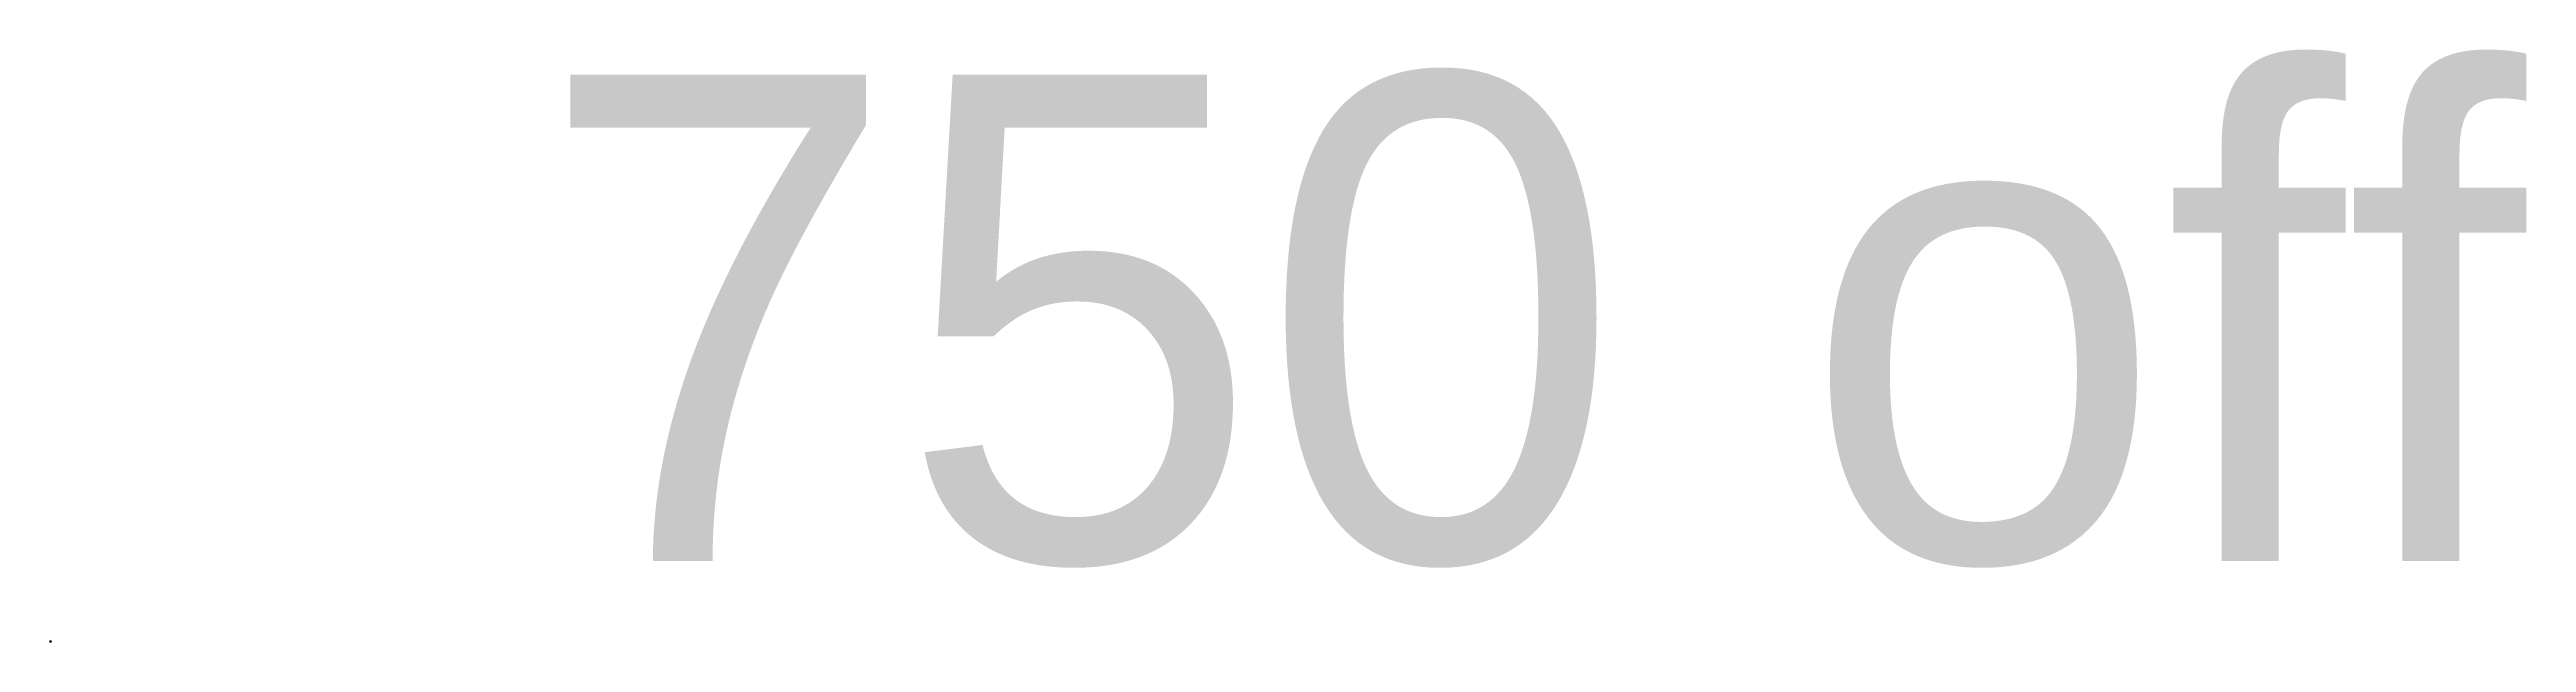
# Model space of a CAD drawing. Extents: x 0 to 3767, y 0 to 902.
import ezdxf

# ---------------------------------------------------------------- set-up
doc = ezdxf.new("R2010")
doc.units = 0
doc.header["$MEASUREMENT"] = 0
for name, color, linetype in [('etch', 4, 'Continuous'), ('holes', 1, 'Continuous'), ('outline', 3, 'Continuous')]:
    doc.layers.add(name, color=color, linetype=linetype)

msp = doc.modelspace()

# ---------------------------------------------------------------- linework, layer by layer
at = {"linetype": 'Continuous', "lineweight": 0, "flags": 128}
msp.add_lwpolyline([(1.6, 1.6), (1.6, 1.6)], dxfattribs=at)
at = {"layer": 'etch', "linetype": 'Continuous', "lineweight": 0, "flags": 128}
for points in [[(1.4, 1.6), (1.8, 1.6)], [(1.6, 1.8), (1.6, 1.4)]]:
    msp.add_lwpolyline(points, dxfattribs=at)
at = {"layer": 'etch', "linetype": 'Continuous', "lineweight": 0}
msp.add_circle((1.6, 1.6), 0.19, dxfattribs=at)
at = {"layer": 'holes', "linetype": 'Continuous', "lineweight": 0}
for centre, radius in [((0.2, 1.6), 0.075), ((0.8, 1.6), 0.4), ((1.6, 2.1), 0.19), ((1.6, 0.9), 0.19), ((2.4, 1.6), 0.4), ((3, 1.6), 0.075)]:
    msp.add_circle(centre, radius, dxfattribs=at)
at = {"layer": 'outline', "linetype": 'Continuous', "lineweight": 0}
msp.add_circle((1.6, 1.6), 1.55, dxfattribs=at)

# ---------------------------------------------------------------- texts
at = {"linetype": 'Continuous', "lineweight": 0}
msp.add_text('750 off', height=739.5, dxfattribs=at).set_placement((741.4, 124.1))
at = {"layer": 'etch', "linetype": 'Continuous', "lineweight": 0}
for s, p in [('BIG ROBOT LEG', (1.2, 2.7)), ('TO PELVIS ADAPTER', (1.2, 2.6)), ('500 OFFSET', (1.9, 2.2)), ('750 OFFSET', (1.9, 0.9))]:
    msp.add_text(s, height=0.06, dxfattribs=at).set_placement(p)

doc.saveas('drawing.dxf')
